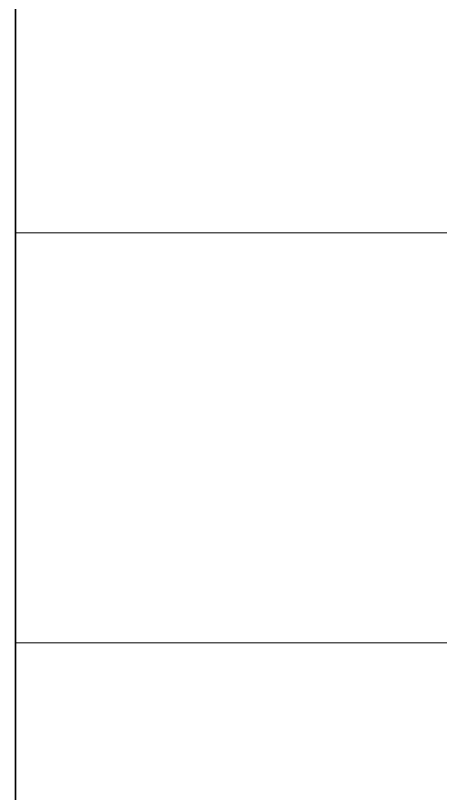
# Model space of a CAD drawing. Header units: millimetres. Extents: x -153298 to 620751, y -313239 to 250031.
# Drawn here: x 12074.2 to 12255.5, y -306830.2 to -306498.3 of the extents above; entities that cross this region are included whole.
import ezdxf

# ---------------------------------------------------------------- set-up
doc = ezdxf.new("R2010")
doc.units = ezdxf.units.MM
doc.layers.add('A-DOOR-E', color=7, linetype='Continuous', lineweight=25)
doc.layers.add('WALL-E', color=7, linetype='Continuous', lineweight=35)

# ---------------------------------------------------------------- blocks, each defined once
blk = doc.blocks.new('M_Door-Overhead-Rolling - RS-17510645-2140-01 ENTRANCE 1 ELEVATION 2')
at = {"layer": 'A-DOOR-E', "color": 7, "lineweight": 9}
for p, q in [((-12597.02, 104998.29), (-12597.02, 103450)), ((-12597.02, 103450), (-12597.02, 104998.29)), ((-9684.77, 104473.66), (-12597.02, 104473.66)), ((-9684.77, 104298.78), (-12597.02, 104298.78))]:
    blk.add_line(p, q, dxfattribs=at)

msp = doc.modelspace()

# ---------------------------------------------------------------- linework, layer by layer
at = {"layer": 'WALL-E', "color": 7}
for p, q in [((12074.1524, -306066.4195), (12074.1524, -307614.7103)), ((12074.1524, -307614.7103), (12074.1524, -306066.4195)), ((12074.1524, -307614.7103), (12074.1524, -306066.4195))]:
    msp.add_line(p, q, dxfattribs=at)

# ---------------------------------------------------------------- block references
at = {"layer": 'A-DOOR-E', "color": 7}
msp.add_blockref('M_Door-Overhead-Rolling - RS-17510645-2140-01 ENTRANCE 1 ELEVATION 2', (24671.1729, -411064.7103), dxfattribs=at)

doc.saveas('drawing.dxf')
